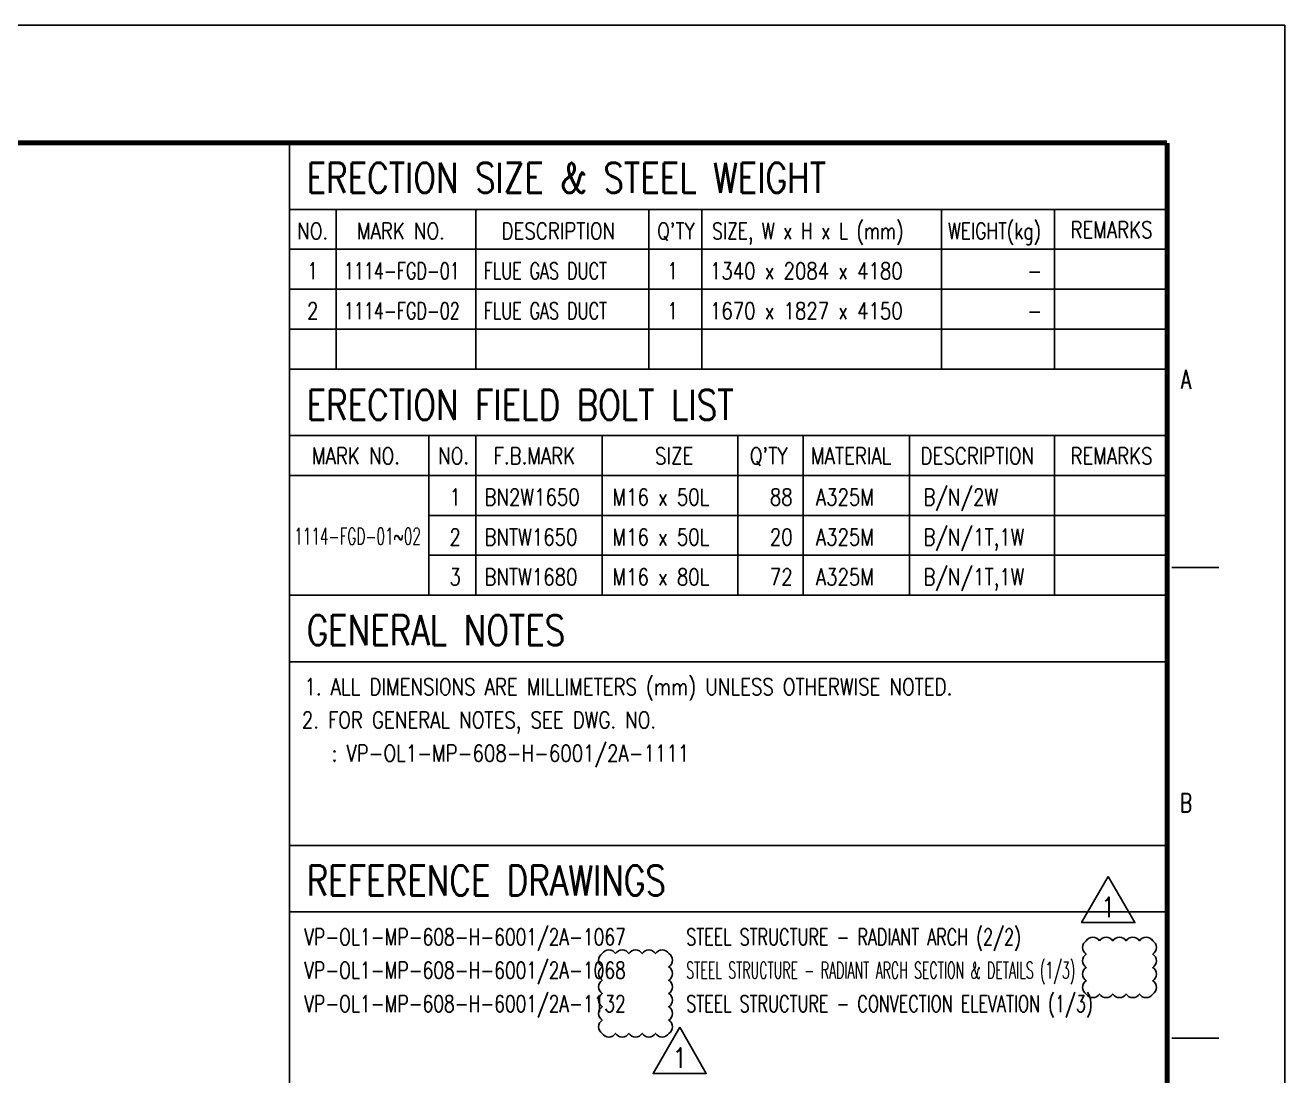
# Model space of a CAD drawing. Header units: millimetres. Extents: x 0 to 134087, y -49114 to 20834.
# Drawn here: x 107602 to 112335, y -37956 to -34008 of the extents above; entities that cross this region are included whole.
import ezdxf
from ezdxf.enums import TextEntityAlignment as Align

# ---------------------------------------------------------------- set-up
doc = ezdxf.new("R2010")
doc.units = ezdxf.units.MM
doc.header["$LTSCALE"] = 35
for name, color, linetype in [('CON-C', 4, 'Continuous'), ('CON-W', 7, 'Continuous'), ('REV-0A', 2, 'Continuous'), ('rev-B', 2, 'Continuous'), ('TXT-C', 4, 'Continuous'), ('TXT-G', 3, 'Continuous'), ('TXT-Y', 2, 'Continuous')]:
    doc.layers.add(name, color=color, linetype=linetype)
doc.styles.add('ROMANS', font='ROMANS.shx', dxfattribs={"width": 0.8})
doc.styles.add('SIMPLEX', font='simplex.shx', dxfattribs={"width": 0.8})

# ---------------------------------------------------------------- blocks, each defined once
blk = doc.blocks.new('TITLE')
at = {"color": 7}
for p, q in [((841, 594.85), (0, 594.85)), ((841, 0), (841, 594.85)), ((824.02, 513.34), (831.1, 513.34)), ((824.02, 442.6), (831.1, 442.6))]:
    blk.add_line(p, q, dxfattribs=at)
at = {"color": 7, "const_width": 0.707}
for points in [[(823.32, 577.17), (27.94, 577.17)], [(823.32, 17.33), (823.32, 577.17)]]:
    blk.add_lwpolyline(points, dxfattribs=at)
at = {"color": 7, "style": 'ROMANS', "width": 0.7}
for s, p in [('A', (826.15, 541.63)), ('B', (826.15, 477.97))]:
    blk.add_text(s, height=2.83, dxfattribs=at).set_placement(p, align=Align.MIDDLE)
blk = doc.blocks.new('revmark')
at = {"layer": 'rev-B'}
blk.add_lwpolyline([(0, 0), (-4, -6.93), (4, -6.93)], close=True, dxfattribs=at)
at = {"layer": 'rev-B', "style": 'SIMPLEX', "width": 0.8}
blk.add_attdef('REVMARK', text='', height=3, dxfattribs=at).set_placement((0, -4.62), align=Align.MIDDLE_CENTER)

msp = doc.modelspace()

# ---------------------------------------------------------------- linework, layer by layer
at = {"layer": 'CON-C'}
for p, q in [((108594.9668, -40415.2541), (108594.9668, -34450.182)), ((111892.6219, -34700.182), (108594.9668, -34700.182)), ((111892.6219, -34850.182), (108594.9668, -34850.182)), ((111892.6219, -35300.182), (108594.9668, -35300.182)), ((111892.6219, -35550.182), (108594.9668, -35550.182)), ((111892.6219, -35700.182), (108594.9668, -35700.182)), ((111892.6219, -36150.182), (108594.9668, -36150.182)), ((108594.9668, -36400.182), (111892.6219, -36400.182)), ((108594.9668, -37090.3884), (111892.6219, -37090.3884)), ((108594.9668, -37340.3884), (111892.6219, -37340.3884))]:
    msp.add_line(p, q, dxfattribs=at)
at = {"layer": 'CON-W'}
for p, q in [((108769.9668, -34700.182), (108769.9668, -35300.182)), ((109294.9668, -34700.182), (109294.9668, -35300.182)), ((109944.9668, -34700.182), (109944.9668, -35300.182)), ((110144.9668, -34700.182), (110144.9668, -35300.182)), ((111044.9668, -34700.182), (111044.9668, -35300.182)), ((111469.9668, -34700.182), (111469.9668, -35300.182)), ((111892.6219, -35000.182), (108594.9668, -35000.182)), ((111892.6219, -35150.182), (108594.9668, -35150.182)), ((109118.4043, -35550.182), (109118.4043, -36150.182)), ((109294.9668, -35550.182), (109294.9668, -36150.182)), ((109769.9668, -35550.182), (109769.9668, -36150.182)), ((110279.9668, -35550.182), (110279.9668, -36150.182)), ((110524.9668, -35550.182), (110524.9668, -36150.182)), ((110924.9668, -35550.182), (110924.9668, -36150.182)), ((111469.9668, -35550.182), (111469.9668, -36150.182)), ((111892.6219, -35850.182), (109118.4043, -35850.182)), ((111892.6219, -36000.182), (109118.4043, -36000.182))]:
    msp.add_line(p, q, dxfattribs=at)
at = {"layer": 'REV-0A'}
for points in [[(111638.5534, -37448.549, 0.548618787), (111588.5534, -37448.549, 0.548618787), (111588.5534, -37498.549, 0.548618787), (111588.5534, -37548.549, 0.548618787), (111588.5534, -37598.549, 0.548618787), (111588.5534, -37648.549, 0.548618787), (111638.5534, -37648.549, 0.548618787), (111688.5534, -37648.549, 0.548618787), (111738.5534, -37648.549, 0.548618787), (111788.5534, -37648.549, 0.548618787), (111838.5534, -37648.549, 0.548618787), (111838.5534, -37598.549, 0.548618787), (111838.5534, -37548.549, 0.548618787), (111838.5534, -37498.549, 0.548618787), (111838.5534, -37448.549, 0.548618787), (111788.5534, -37448.549, 0.548618787), (111738.5534, -37448.549, 0.548618787), (111688.5534, -37448.549, 0.548618787)], [(109820.3139, -37496.5815, 0.548618787), (109770.3139, -37496.5815, 0.548618787), (109770.3139, -37546.5815, 0.548618787), (109770.3139, -37596.5815, 0.548618787), (109770.3139, -37646.5815, 0.548618787), (109770.3139, -37696.5815, 0.548618787), (109770.3139, -37746.5815, 0.548618787), (109770.3139, -37796.5815, 0.548618787), (109820.3139, -37796.5815, 0.548618787), (109870.3139, -37796.5815, 0.548618787), (109920.3139, -37796.5815, 0.548618787), (109970.3139, -37796.5815, 0.548618787), (110020.3139, -37796.5815, 0.548618787), (110020.3139, -37746.5815, 0.548618787), (110020.3139, -37696.5815, 0.548618787), (110020.3139, -37646.5815, 0.548618787), (110020.3139, -37596.5815, 0.548618787), (110020.3139, -37546.5815, 0.548618787), (110020.3139, -37496.5815, 0.548618787), (109970.3139, -37496.5815, 0.548618787), (109920.3139, -37496.5815, 0.548618787), (109870.3139, -37496.5815, 0.548618787)]]:
    msp.add_lwpolyline(points, format="xyb", close=True, dxfattribs=at)

# ---------------------------------------------------------------- block references
at = {"linetype": 'ByBlock', "xscale": 24.99999999749996, "yscale": 24.99999999749996, "zscale": 24.99999999749996}
msp.add_blockref('TITLE', (91309.6951, -48879.4503), dxfattribs=at)
at = {"layer": 'REV-0A', "xscale": 25, "yscale": 25, "zscale": 25}
for p in [(111671.2264, -37207.2047), (110061.2624, -37773.4196)]:
    msp.add_blockref('revmark', p, dxfattribs=at).add_auto_attribs({'REVMARK': '1'})

# ---------------------------------------------------------------- texts
at = {"layer": 'TXT-C', "style": 'SIMPLEX', "width": 0.8}
for s, p in [('ERECTION SIZE & STEEL WEIGHT', (108659.6263, -34637.682)), ('ERECTION FIELD BOLT LIST', (108659.6263, -35491.0408)), ('GENERAL NOTES', (108659.6263, -36337.682)), ('REFERENCE DRAWINGS', (108659.6263, -37277.8884))]:
    msp.add_text(s, height=112.5, dxfattribs=at).set_placement(p)
at = {"layer": 'TXT-G', "style": 'SIMPLEX', "width": 0.8}
for s, p in [('NO.', (108682.4668, -34812.682)), ("Q'TY", (110047.3478, -34812.682)), ('REMARKS', (111683.5246, -34807.8786)), ('REMARKS', (111683.5246, -35657.8786))]:
    msp.add_text(s, height=62.5, dxfattribs=at).set_placement(p, align=Align.CENTER)
at = {"layer": 'TXT-G', "style": 'SIMPLEX'}
for s, width, p in [('MARK NO.', 0.8, (108848.633, -34812.682)), ('DESCRIPTION', 0.8, (109391.9595, -34812.682)), ('SIZE, W x H x L (mm)', 0.75, (110183.251, -34812.682)), ('WEIGHT(kg)', 0.75, (111069.342, -34812.682)), ('MARK NO.', 0.8, (108679.8745, -35657.8786)), ('NO.', 0.8, (109153.968, -35657.8786)), ('F.B.MARK', 0.8, (109362.1662, -35657.8786)), ('SIZE', 0.8, (109968.6544, -35657.8786)), ("Q'TY", 0.8, (110325.091, -35657.8786)), ('MATERIAL', 0.8, (110554.4907, -35657.8786)), ('DESCRIPTION', 0.8, (110966.164, -35657.8786))]:
    msp.add_text(s, height=62.5, dxfattribs=dict(at, width=width)).set_placement(p)
at = {"layer": 'TXT-Y', "style": 'SIMPLEX', "width": 0.8}
for s, p in [('1', (108682.4668, -34962.682)), ('2', (108682.4668, -35112.682))]:
    msp.add_text(s, height=62.5, dxfattribs=at).set_placement(p, align=Align.CENTER)
at = {"layer": 'TXT-Y', "style": 'SIMPLEX'}
for s, width, p in [('1114-FGD-01', 0.7, (108799.9668, -34962.682)), ('FLUE GAS DUCT', 0.7, (109324.9668, -34962.682)), ('1340 x 2084 x 4180', 0.8, (110174.9668, -34962.682)), ('1114-FGD-02', 0.7, (108799.9668, -35112.682)), ('FLUE GAS DUCT', 0.7, (109324.9668, -35112.682)), ('1670 x 1827 x 4150', 0.8, (110174.9668, -35112.682)), ('1', 0.8, (109195.9753, -35812.682)), ('BN2W1650', 0.8, (109327.7173, -35812.682)), ('M16 x 50L', 0.8, (109808.4736, -35812.682)), ('A325M', 0.8, (110572.868, -35812.682)), ('B/N/2W', 0.8, (110977.0447, -35812.682)), ('1114-FGD-01~02', 0.6, (108613.1847, -35959.7833)), ('2', 0.8, (109195.9753, -35962.682)), ('BNTW1650', 0.8, (109327.7173, -35962.682)), ('M16 x 50L', 0.8, (109808.4736, -35962.682)), ('A325M', 0.8, (110572.868, -35962.682)), ('B/N/1T,1W', 0.8, (110977.0447, -35962.682)), ('3', 0.8, (109195.9753, -36112.682)), ('BNTW1680', 0.8, (109327.7173, -36112.682)), ('M16 x 80L', 0.8, (109808.4736, -36112.682)), ('A325M', 0.8, (110572.868, -36112.682)), ('B/N/1T,1W', 0.8, (110977.0447, -36112.682)), ('1. ALL DIMENSIONS ARE MILLIMETERS (mm) UNLESS OTHERWISE NOTED.', 0.8, (108651.2168, -36525.182)), ('2. FOR GENERAL NOTES, SEE DWG. NO.', 0.8, (108641.6727, -36650.182)), ('   : VP-OL1-MP-608-H-6001/2A-1111', 0.8, (108641.6727, -36775.182)), ('VP-OL1-MP-608-H-6001/2A-1067', 0.75, (108651.2168, -37465.3884)), ('STEEL STRUCTURE - RADIANT ARCH (2/2)', 0.7, (110085.742, -37465.3884)), ('VP-OL1-MP-608-H-6001/2A-1068', 0.75, (108651.2168, -37590.3884)), ('STEEL STRUCTURE - RADIANT ARCH SECTION & DETAILS (1/3)', 0.55, (110085.742, -37590.3884)), ('VP-OL1-MP-608-H-6001/2A-1132', 0.75, (108651.2168, -37716.2766)), ('STEEL STRUCTURE - CONVECTION ELEVATION (1/3)', 0.7, (110085.742, -37716.2766))]:
    msp.add_text(s, height=62.5, dxfattribs=dict(at, width=width)).set_placement(p)
at = {"layer": 'TXT-Y', "style": 'SIMPLEX', "width": 0.8}
for s, p in [('1', (110056.3709, -34962.682)), ('-', (111422.3496, -34962.682)), ('1', (110056.3709, -35112.682)), ('-', (111422.3496, -35112.682)), ('88', (110485.6913, -35812.682)), ('20', (110485.6913, -35962.682)), ('72', (110485.6913, -36112.682))]:
    msp.add_text(s, height=62.5, dxfattribs=at).set_placement(p, align=Align.RIGHT)

doc.saveas('drawing.dxf')
